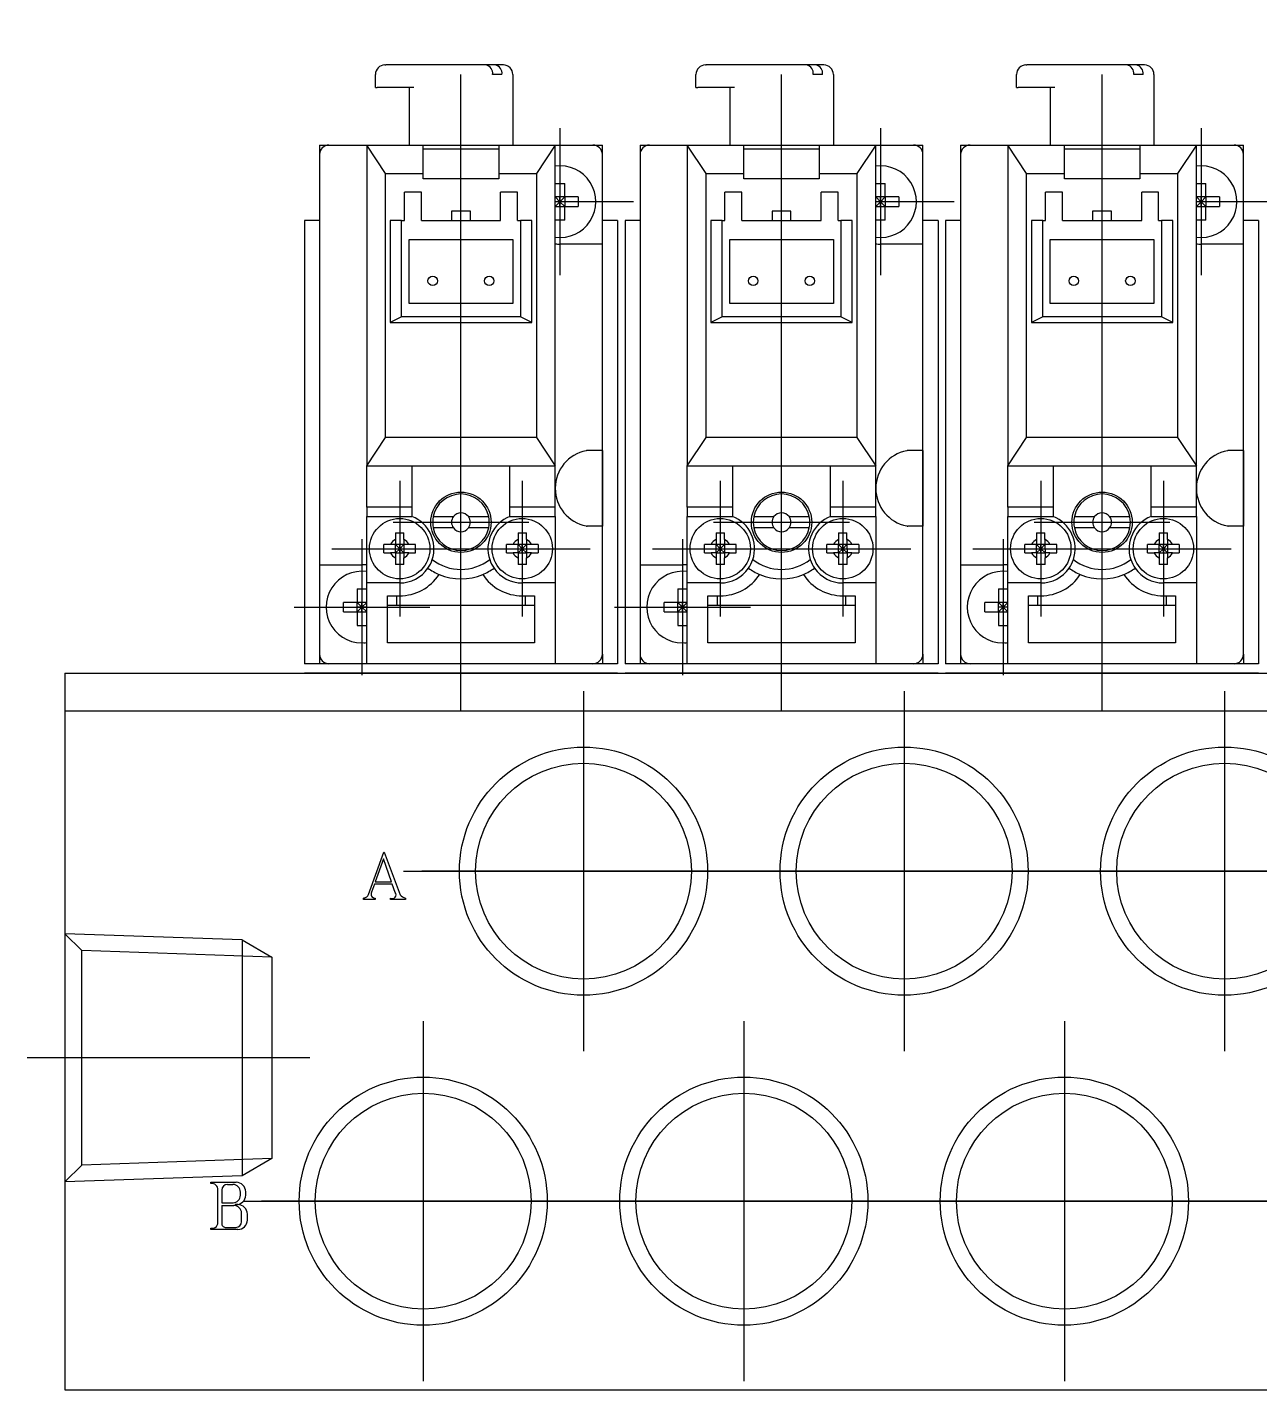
# Model space of a CAD drawing. Extents: x -256 to 112, y -314 to 36.
# Drawn here: x -2 to 63.4, y -264.9 to -192.6 of the extents above; entities that cross this region are included whole.
import ezdxf

# ---------------------------------------------------------------- set-up
doc = ezdxf.new("R2010")
doc.units = 0
doc.linetypes.add('CENTER', pattern=[50.8, 31.75, -6.35, 6.35, -6.35])
doc.linetypes.add('DASHED', pattern=[19.05, 12.7, -6.35])
doc.layers.get('0').update_dxf_attribs({"linetype": 'CONTINUOUS'})
doc.layers.add('CENTER', color=1, linetype='CENTER')

msp = doc.modelspace()

# ---------------------------------------------------------------- linework, layer by layer
at = {"color": 7, "linetype": 'CONTINUOUS'}
for p, q in [((16.964, -194.635), (17.01, -194.635)), ((23.25, -194.635), (17.01, -194.635)), ((33.964, -194.635), (34.01, -194.635)), ((40.25, -194.635), (34.01, -194.635)), ((50.964, -194.635), (51.01, -194.635)), ((57.25, -194.635), (51.01, -194.635)), ((16.464, -195.835), (16.464, -195.135)), ((23.176, -195.135), (22.681, -195.135)), ((23.75, -195.135), (23.75, -198.885)), ((33.464, -195.835), (33.464, -195.135)), ((40.176, -195.135), (39.681, -195.135)), ((40.75, -195.135), (40.75, -198.885)), ((50.464, -195.835), (50.464, -195.135)), ((57.176, -195.135), (56.681, -195.135)), ((57.75, -195.135), (57.75, -198.885)), ((16.464, -195.835), (16.555, -195.835)), ((18.498, -195.835), (16.555, -195.835)), ((18.25, -195.835), (18.25, -198.885)), ((33.464, -195.835), (33.555, -195.835)), ((35.498, -195.835), (33.555, -195.835)), ((35.25, -195.835), (35.25, -198.885)), ((50.464, -195.835), (50.555, -195.835)), ((52.498, -195.835), (50.555, -195.835)), ((52.25, -195.835), (52.25, -198.885)), ((13.5, -198.885), (13.5, -226.385)), ((13.5, -198.885), (28.5, -198.885)), ((17, -200.385), (16, -198.885)), ((16, -198.885), (16, -215.885)), ((19, -200.385), (19, -198.885)), ((19, -199.085), (23, -199.085)), ((23, -198.885), (23, -200.385)), ((26, -198.885), (25, -200.385)), ((26, -215.885), (26, -198.885)), ((28.5, -225.885), (28.5, -198.885)), ((30.5, -198.885), (30.5, -226.385)), ((30.5, -198.885), (45.5, -198.885)), ((34, -200.385), (33, -198.885)), ((33, -198.885), (33, -215.885)), ((36, -200.385), (36, -198.885)), ((36, -199.085), (40, -199.085)), ((40, -198.885), (40, -200.385)), ((43, -198.885), (42, -200.385)), ((43, -215.885), (43, -198.885)), ((45.5, -225.885), (45.5, -198.885)), ((47.5, -198.885), (47.5, -226.385)), ((47.5, -198.885), (62.5, -198.885)), ((51, -200.385), (50, -198.885)), ((50, -198.885), (50, -215.885)), ((53, -200.385), (53, -198.885)), ((53, -199.085), (57, -199.085)), ((57, -198.885), (57, -200.385)), ((60, -198.885), (59, -200.385)), ((60, -215.885), (60, -198.885)), ((62.5, -225.885), (62.5, -198.885)), ((17, -200.385), (19, -200.385)), ((17, -214.385), (17, -200.385)), ((19, -200.668), (19, -200.385)), ((23, -200.668), (19, -200.668)), ((23, -200.385), (23, -200.668)), ((23, -200.385), (25, -200.385)), ((25, -200.385), (25, -214.385)), ((34, -200.385), (36, -200.385)), ((34, -214.385), (34, -200.385)), ((36, -200.668), (36, -200.385)), ((40, -200.668), (36, -200.668)), ((40, -200.385), (40, -200.668)), ((40, -200.385), (42, -200.385)), ((42, -200.385), (42, -214.385)), ((51, -200.385), (53, -200.385)), ((51, -214.385), (51, -200.385)), ((53, -200.668), (53, -200.385)), ((57, -200.668), (53, -200.668)), ((57, -200.385), (57, -200.668)), ((57, -200.385), (59, -200.385)), ((59, -200.385), (59, -214.385)), ((18, -202.885), (18, -201.385)), ((18.9, -201.385), (18, -201.385)), ((18.9, -202.885), (18.9, -201.385)), ((23.1, -202.885), (23.1, -201.385)), ((24, -201.385), (23.1, -201.385)), ((24, -202.885), (24, -201.385)), ((26, -200.913), (26.503, -200.913)), ((26.503, -201.633), (26.503, -200.913)), ((35, -202.885), (35, -201.385)), ((35.9, -201.385), (35, -201.385)), ((35.9, -202.885), (35.9, -201.385)), ((40.1, -202.885), (40.1, -201.385)), ((41, -201.385), (40.1, -201.385)), ((41, -202.885), (41, -201.385)), ((43, -200.913), (43.503, -200.913)), ((43.503, -201.633), (43.503, -200.913)), ((52, -202.885), (52, -201.385)), ((52.9, -201.385), (52, -201.385)), ((52.9, -202.885), (52.9, -201.385)), ((57.1, -202.885), (57.1, -201.385)), ((58, -201.385), (57.1, -201.385)), ((58, -202.885), (58, -201.385)), ((60, -200.913), (60.503, -200.913)), ((60.503, -201.633), (60.503, -200.913)), ((26.503, -201.633), (26, -201.633)), ((26, -201.635), (26.25, -201.885)), ((26.25, -201.885), (26, -201.885)), ((26.25, -201.885), (26, -202.135)), ((26, -202.138), (26.503, -202.138)), ((26.503, -201.633), (26.25, -201.885)), ((26.25, -201.885), (26.25, -201.633)), ((26.503, -202.138), (26.25, -201.885)), ((26.25, -202.138), (26.25, -201.885)), ((27.222, -201.633), (26.503, -201.633)), ((26.503, -201.633), (26.503, -202.138)), ((26.503, -202.138), (27.222, -202.138)), ((26.503, -202.857), (26.503, -202.138)), ((27.222, -201.633), (27.222, -202.138)), ((43.503, -201.633), (43, -201.633)), ((43, -201.635), (43.25, -201.885)), ((43.25, -201.885), (43, -201.885)), ((43.25, -201.885), (43, -202.135)), ((43, -202.138), (43.503, -202.138)), ((43.503, -201.633), (43.25, -201.885)), ((43.25, -201.885), (43.25, -201.633)), ((43.503, -202.138), (43.25, -201.885)), ((43.25, -202.138), (43.25, -201.885)), ((44.222, -201.633), (43.503, -201.633)), ((43.503, -201.633), (43.503, -202.138)), ((43.503, -202.138), (44.222, -202.138)), ((43.503, -202.857), (43.503, -202.138)), ((44.222, -201.633), (44.222, -202.138)), ((60.503, -201.633), (60, -201.633)), ((60, -201.635), (60.25, -201.885)), ((60.25, -201.885), (60, -201.885)), ((60.25, -201.885), (60, -202.135)), ((60, -202.138), (60.503, -202.138)), ((60.503, -201.633), (60.25, -201.885)), ((60.25, -201.885), (60.25, -201.633)), ((60.503, -202.138), (60.25, -201.885)), ((60.25, -202.138), (60.25, -201.885)), ((61.222, -201.633), (60.503, -201.633)), ((60.503, -201.633), (60.503, -202.138)), ((60.503, -202.138), (61.222, -202.138)), ((60.503, -202.857), (60.503, -202.138)), ((61.222, -201.633), (61.222, -202.138)), ((13.5, -202.885), (12.7, -202.885)), ((12.7, -202.885), (12.7, -226.385)), ((17.85, -202.885), (17.25, -202.885)), ((17.25, -202.885), (17.25, -208.285)), ((17.85, -202.885), (18, -202.885)), ((17.85, -207.985), (17.85, -202.885)), ((18.9, -202.885), (23.1, -202.885)), ((21.5, -202.385), (20.5, -202.385)), ((20.5, -202.385), (20.5, -202.885)), ((21.5, -202.885), (21.5, -202.385)), ((24, -202.885), (24.15, -202.885)), ((24.75, -202.885), (24.15, -202.885)), ((24.15, -202.885), (24.15, -207.985)), ((24.75, -208.285), (24.75, -202.885)), ((26.503, -202.857), (26, -202.857)), ((29.3, -202.885), (28.5, -202.885)), ((29.3, -202.885), (29.3, -226.385)), ((30.5, -202.885), (29.7, -202.885)), ((29.7, -202.885), (29.7, -226.385)), ((34.85, -202.885), (34.25, -202.885)), ((34.25, -202.885), (34.25, -208.285)), ((34.85, -202.885), (35, -202.885)), ((34.85, -207.985), (34.85, -202.885)), ((35.9, -202.885), (40.1, -202.885)), ((38.5, -202.385), (37.5, -202.385)), ((37.5, -202.385), (37.5, -202.885)), ((38.5, -202.885), (38.5, -202.385)), ((41, -202.885), (41.15, -202.885)), ((41.75, -202.885), (41.15, -202.885)), ((41.15, -202.885), (41.15, -207.985)), ((41.75, -208.285), (41.75, -202.885)), ((43.503, -202.857), (43, -202.857)), ((46.3, -202.885), (45.5, -202.885)), ((46.3, -202.885), (46.3, -226.385)), ((47.5, -202.885), (46.7, -202.885)), ((46.7, -202.885), (46.7, -226.385)), ((51.85, -202.885), (51.25, -202.885)), ((51.25, -202.885), (51.25, -208.285)), ((51.85, -202.885), (52, -202.885)), ((51.85, -207.985), (51.85, -202.885)), ((52.9, -202.885), (57.1, -202.885)), ((55.5, -202.385), (54.5, -202.385)), ((54.5, -202.385), (54.5, -202.885)), ((55.5, -202.885), (55.5, -202.385)), ((58, -202.885), (58.15, -202.885)), ((58.75, -202.885), (58.15, -202.885)), ((58.15, -202.885), (58.15, -207.985)), ((58.75, -208.285), (58.75, -202.885)), ((60.503, -202.857), (60, -202.857)), ((63.3, -202.885), (62.5, -202.885)), ((63.3, -202.885), (63.3, -226.385)), ((18.25, -207.285), (18.25, -203.885)), ((18.25, -203.885), (23.75, -203.885)), ((23.75, -203.885), (23.75, -207.285)), ((28.5, -204.135), (26.25, -204.135)), ((35.25, -207.285), (35.25, -203.885)), ((35.25, -203.885), (40.75, -203.885)), ((40.75, -203.885), (40.75, -207.285)), ((45.5, -204.135), (43.25, -204.135)), ((52.25, -207.285), (52.25, -203.885)), ((52.25, -203.885), (57.75, -203.885)), ((57.75, -203.885), (57.75, -207.285)), ((62.5, -204.135), (60.25, -204.135)), ((23.75, -207.285), (18.25, -207.285)), ((40.75, -207.285), (35.25, -207.285)), ((57.75, -207.285), (52.25, -207.285)), ((17.85, -207.985), (17.25, -208.285)), ((24.15, -207.985), (17.85, -207.985)), ((24.75, -208.285), (24.15, -207.985)), ((34.85, -207.985), (34.25, -208.285)), ((41.15, -207.985), (34.85, -207.985)), ((41.75, -208.285), (41.15, -207.985)), ((51.85, -207.985), (51.25, -208.285)), ((58.15, -207.985), (51.85, -207.985)), ((58.75, -208.285), (58.15, -207.985)), ((17.25, -208.285), (24.75, -208.285)), ((34.25, -208.285), (41.75, -208.285)), ((51.25, -208.285), (58.75, -208.285)), ((16, -215.885), (17, -214.385)), ((25, -214.385), (17, -214.385)), ((25, -214.385), (26, -215.885)), ((33, -215.885), (34, -214.385)), ((42, -214.385), (34, -214.385)), ((42, -214.385), (43, -215.885)), ((50, -215.885), (51, -214.385)), ((59, -214.385), (51, -214.385)), ((59, -214.385), (60, -215.885)), ((28.5, -215.085), (27.69, -215.085)), ((28.5, -215.085), (28.5, -219.085)), ((45.5, -215.085), (44.69, -215.085)), ((45.5, -215.085), (45.5, -219.085)), ((62.5, -215.085), (61.69, -215.085)), ((62.5, -215.085), (62.5, -219.085)), ((16, -218.085), (16, -215.885)), ((16, -215.885), (26, -215.885)), ((18.4, -215.885), (18.4, -218.585)), ((23.6, -218.585), (23.6, -215.885)), ((26, -218.085), (26, -215.885)), ((33, -218.085), (33, -215.885)), ((33, -215.885), (43, -215.885)), ((35.4, -215.885), (35.4, -218.585)), ((40.6, -218.585), (40.6, -215.885)), ((43, -218.085), (43, -215.885)), ((50, -218.085), (50, -215.885)), ((50, -215.885), (60, -215.885)), ((52.4, -215.885), (52.4, -218.585)), ((57.6, -218.585), (57.6, -215.885)), ((60, -218.085), (60, -215.885)), ((16, -218.085), (16, -218.585)), ((18.4, -218.085), (16, -218.085)), ((26, -218.085), (23.6, -218.085)), ((26, -218.585), (26, -218.085)), ((33, -218.085), (33, -218.585)), ((35.4, -218.085), (33, -218.085)), ((43, -218.085), (40.6, -218.085)), ((43, -218.585), (43, -218.085)), ((50, -218.085), (50, -218.585)), ((52.4, -218.085), (50, -218.085)), ((60, -218.085), (57.6, -218.085)), ((60, -218.585), (60, -218.085)), ((16, -222.105), (16, -218.585)), ((16, -218.585), (18.4, -218.585)), ((19.53, -218.585), (20.6, -218.585)), ((21.4, -218.585), (22.47, -218.585)), ((23.6, -218.585), (26, -218.585)), ((26, -218.585), (26, -222.105)), ((33, -222.105), (33, -218.585)), ((33, -218.585), (35.4, -218.585)), ((36.53, -218.585), (37.6, -218.585)), ((38.4, -218.585), (39.47, -218.585)), ((40.6, -218.585), (43, -218.585)), ((43, -218.585), (43, -222.105)), ((50, -222.105), (50, -218.585)), ((50, -218.585), (52.4, -218.585)), ((53.53, -218.585), (54.6, -218.585)), ((55.4, -218.585), (56.47, -218.585)), ((57.6, -218.585), (60, -218.585)), ((60, -218.585), (60, -222.105)), ((17.527, -219.442), (17.527, -219.8)), ((17.527, -219.442), (17.972, -219.442)), ((17.972, -219.8), (17.972, -219.442)), ((20.6, -219.185), (19.53, -219.185)), ((22.47, -219.185), (21.4, -219.185)), ((24.027, -219.442), (24.027, -219.8)), ((24.027, -219.442), (24.472, -219.442)), ((24.472, -219.8), (24.472, -219.442)), ((28.5, -219.085), (27.69, -219.085)), ((34.527, -219.442), (34.527, -219.8)), ((34.527, -219.442), (34.972, -219.442)), ((34.972, -219.8), (34.972, -219.442)), ((37.6, -219.185), (36.53, -219.185)), ((39.47, -219.185), (38.4, -219.185)), ((41.027, -219.442), (41.027, -219.8)), ((41.027, -219.442), (41.472, -219.442)), ((41.472, -219.8), (41.472, -219.442)), ((45.5, -219.085), (44.69, -219.085)), ((51.527, -219.442), (51.527, -219.8)), ((51.527, -219.442), (51.972, -219.442)), ((51.972, -219.8), (51.972, -219.442)), ((54.6, -219.185), (53.53, -219.185)), ((56.47, -219.185), (55.4, -219.185)), ((58.027, -219.442), (58.027, -219.8)), ((58.027, -219.442), (58.472, -219.442)), ((58.472, -219.8), (58.472, -219.442)), ((62.5, -219.085), (61.69, -219.085)), ((17.264, -220.063), (16.907, -220.063)), ((16.907, -220.508), (16.907, -220.063)), ((17.527, -220.063), (17.264, -220.063)), ((17.527, -219.8), (17.527, -220.063)), ((17.528, -220.508), (17.527, -220.063)), ((17.972, -220.063), (17.527, -220.063)), ((17.527, -220.063), (17.75, -220.285)), ((17.528, -220.285), (17.75, -220.285)), ((17.75, -220.285), (17.528, -220.508)), ((17.75, -220.285), (17.972, -220.063)), ((17.75, -220.285), (17.75, -220.063)), ((17.75, -220.285), (17.972, -220.285)), ((17.973, -220.508), (17.75, -220.285)), ((17.75, -220.508), (17.75, -220.285)), ((17.972, -219.8), (17.972, -220.063)), ((18.235, -220.063), (17.972, -220.063)), ((17.972, -220.063), (17.973, -220.508)), ((18.593, -220.062), (18.235, -220.063)), ((18.593, -220.507), (18.593, -220.062)), ((23.764, -220.063), (23.407, -220.063)), ((23.407, -220.508), (23.407, -220.063)), ((24.027, -220.063), (23.764, -220.063)), ((24.027, -219.8), (24.027, -220.063)), ((24.028, -220.508), (24.027, -220.063)), ((24.472, -220.063), (24.027, -220.063)), ((24.027, -220.063), (24.25, -220.285)), ((24.028, -220.285), (24.25, -220.285)), ((24.25, -220.285), (24.028, -220.508)), ((24.25, -220.285), (24.472, -220.063)), ((24.25, -220.285), (24.25, -220.063)), ((24.25, -220.285), (24.472, -220.285)), ((24.473, -220.508), (24.25, -220.285)), ((24.25, -220.508), (24.25, -220.285)), ((24.472, -219.8), (24.472, -220.063)), ((24.735, -220.063), (24.472, -220.063)), ((24.472, -220.063), (24.473, -220.508)), ((25.093, -220.062), (24.735, -220.063)), ((25.093, -220.062), (25.093, -220.507)), ((34.264, -220.063), (33.907, -220.063)), ((33.907, -220.508), (33.907, -220.063)), ((34.527, -220.063), (34.264, -220.063)), ((34.527, -219.8), (34.527, -220.063)), ((34.528, -220.508), (34.527, -220.063)), ((34.972, -220.063), (34.527, -220.063)), ((34.527, -220.063), (34.75, -220.285)), ((34.528, -220.285), (34.75, -220.285)), ((34.75, -220.285), (34.528, -220.508)), ((34.75, -220.285), (34.972, -220.063)), ((34.75, -220.285), (34.75, -220.063)), ((34.75, -220.285), (34.972, -220.285)), ((34.973, -220.508), (34.75, -220.285)), ((34.75, -220.508), (34.75, -220.285)), ((34.972, -219.8), (34.972, -220.063)), ((35.235, -220.063), (34.972, -220.063)), ((34.972, -220.063), (34.973, -220.508)), ((35.593, -220.062), (35.235, -220.063)), ((35.593, -220.507), (35.593, -220.062)), ((40.764, -220.063), (40.407, -220.063)), ((40.407, -220.508), (40.407, -220.063)), ((41.027, -220.063), (40.764, -220.063)), ((41.027, -219.8), (41.027, -220.063)), ((41.028, -220.508), (41.027, -220.063)), ((41.472, -220.063), (41.027, -220.063)), ((41.027, -220.063), (41.25, -220.285)), ((41.028, -220.285), (41.25, -220.285)), ((41.25, -220.285), (41.028, -220.508)), ((41.25, -220.285), (41.472, -220.063)), ((41.25, -220.285), (41.25, -220.063)), ((41.25, -220.285), (41.472, -220.285)), ((41.473, -220.508), (41.25, -220.285)), ((41.25, -220.508), (41.25, -220.285)), ((41.472, -219.8), (41.472, -220.063)), ((41.735, -220.063), (41.472, -220.063)), ((41.472, -220.063), (41.473, -220.508)), ((42.093, -220.062), (41.735, -220.063)), ((42.093, -220.062), (42.093, -220.507)), ((51.264, -220.063), (50.907, -220.063)), ((50.907, -220.508), (50.907, -220.063)), ((51.527, -220.063), (51.264, -220.063)), ((51.527, -219.8), (51.527, -220.063)), ((51.528, -220.508), (51.527, -220.063)), ((51.972, -220.063), (51.527, -220.063)), ((51.527, -220.063), (51.75, -220.285)), ((51.528, -220.285), (51.75, -220.285)), ((51.75, -220.285), (51.528, -220.508)), ((51.75, -220.285), (51.972, -220.063)), ((51.75, -220.285), (51.75, -220.063)), ((51.75, -220.285), (51.972, -220.285)), ((51.973, -220.508), (51.75, -220.285)), ((51.75, -220.508), (51.75, -220.285)), ((51.972, -219.8), (51.972, -220.063)), ((52.235, -220.063), (51.972, -220.063)), ((51.972, -220.063), (51.973, -220.508)), ((52.593, -220.062), (52.235, -220.063)), ((52.593, -220.507), (52.593, -220.062)), ((57.764, -220.063), (57.407, -220.063)), ((57.407, -220.508), (57.407, -220.063)), ((58.027, -220.063), (57.764, -220.063)), ((58.027, -219.8), (58.027, -220.063)), ((58.028, -220.508), (58.027, -220.063)), ((58.472, -220.063), (58.027, -220.063)), ((58.027, -220.063), (58.25, -220.285)), ((58.028, -220.285), (58.25, -220.285)), ((58.25, -220.285), (58.028, -220.508)), ((58.25, -220.285), (58.472, -220.063)), ((58.25, -220.285), (58.25, -220.063)), ((58.25, -220.285), (58.472, -220.285)), ((58.473, -220.508), (58.25, -220.285)), ((58.25, -220.508), (58.25, -220.285)), ((58.472, -219.8), (58.472, -220.063)), ((58.735, -220.063), (58.472, -220.063)), ((58.472, -220.063), (58.473, -220.508)), ((59.093, -220.062), (58.735, -220.063)), ((59.093, -220.062), (59.093, -220.507)), ((16.907, -220.508), (17.265, -220.508)), ((17.528, -220.508), (17.265, -220.508)), ((17.528, -220.508), (17.528, -220.771)), ((17.528, -220.508), (17.973, -220.508)), ((17.528, -220.771), (17.528, -221.129)), ((17.973, -220.508), (17.973, -220.771)), ((18.236, -220.508), (17.973, -220.508)), ((17.973, -221.128), (17.973, -220.771)), ((18.236, -220.508), (18.593, -220.507)), ((23.407, -220.508), (23.765, -220.508)), ((24.028, -220.508), (23.765, -220.508)), ((24.028, -220.508), (24.028, -220.771)), ((24.028, -220.508), (24.473, -220.508)), ((24.028, -220.771), (24.028, -221.129)), ((24.473, -220.508), (24.473, -220.771)), ((24.736, -220.508), (24.473, -220.508)), ((24.473, -221.128), (24.473, -220.771)), ((24.736, -220.508), (25.093, -220.507)), ((33.907, -220.508), (34.265, -220.508)), ((34.528, -220.508), (34.265, -220.508)), ((34.528, -220.508), (34.528, -220.771)), ((34.528, -220.508), (34.973, -220.508)), ((34.528, -220.771), (34.528, -221.129)), ((34.973, -220.508), (34.973, -220.771)), ((35.236, -220.508), (34.973, -220.508)), ((34.973, -221.128), (34.973, -220.771)), ((35.236, -220.508), (35.593, -220.507)), ((40.407, -220.508), (40.765, -220.508)), ((41.028, -220.508), (40.765, -220.508)), ((41.028, -220.508), (41.028, -220.771)), ((41.028, -220.508), (41.473, -220.508)), ((41.028, -220.771), (41.028, -221.129)), ((41.473, -220.508), (41.473, -220.771)), ((41.736, -220.508), (41.473, -220.508)), ((41.473, -221.128), (41.473, -220.771)), ((41.736, -220.508), (42.093, -220.507)), ((50.907, -220.508), (51.265, -220.508)), ((51.528, -220.508), (51.265, -220.508)), ((51.528, -220.508), (51.528, -220.771)), ((51.528, -220.508), (51.973, -220.508)), ((51.528, -220.771), (51.528, -221.129)), ((51.973, -220.508), (51.973, -220.771)), ((52.236, -220.508), (51.973, -220.508)), ((51.973, -221.128), (51.973, -220.771)), ((52.236, -220.508), (52.593, -220.507)), ((57.407, -220.508), (57.765, -220.508)), ((58.028, -220.508), (57.765, -220.508)), ((58.028, -220.508), (58.028, -220.771)), ((58.028, -220.508), (58.473, -220.508)), ((58.028, -220.771), (58.028, -221.129)), ((58.473, -220.508), (58.473, -220.771)), ((58.736, -220.508), (58.473, -220.508)), ((58.473, -221.128), (58.473, -220.771)), ((58.736, -220.508), (59.093, -220.507)), ((13.5, -221.135), (15.75, -221.135)), ((17.973, -221.128), (17.528, -221.129)), ((24.473, -221.128), (24.028, -221.129)), ((30.5, -221.135), (32.75, -221.135)), ((34.973, -221.128), (34.528, -221.129)), ((41.473, -221.128), (41.028, -221.129)), ((47.5, -221.135), (49.75, -221.135)), ((51.973, -221.128), (51.528, -221.129)), ((58.473, -221.128), (58.028, -221.129)), ((15.497, -222.413), (15.497, -223.133)), ((15.497, -222.413), (16, -222.413)), ((17.75, -222.105), (16, -222.105)), ((16, -226.385), (16, -222.105)), ((26, -222.105), (24.25, -222.105)), ((26, -222.105), (26, -226.385)), ((32.498, -222.413), (32.498, -223.133)), ((32.498, -222.413), (33, -222.413)), ((34.75, -222.105), (33, -222.105)), ((33, -226.385), (33, -222.105)), ((43, -222.105), (41.25, -222.105)), ((43, -222.105), (43, -226.385)), ((49.498, -222.413), (49.498, -223.133)), ((49.498, -222.413), (50, -222.413)), ((51.75, -222.105), (50, -222.105)), ((50, -226.385), (50, -222.105)), ((60, -222.105), (58.25, -222.105)), ((60, -222.105), (60, -226.385)), ((15.497, -223.133), (14.778, -223.133)), ((14.778, -223.638), (14.778, -223.133)), ((16, -223.133), (15.497, -223.133)), ((15.497, -223.638), (15.497, -223.133)), ((15.497, -223.133), (15.75, -223.385)), ((15.75, -223.385), (15.75, -223.133)), ((16, -223.135), (15.75, -223.385)), ((17.1, -225.285), (17.1, -222.785)), ((17.1, -222.785), (17.75, -222.785)), ((17.6, -223.285), (17.6, -222.785)), ((24.25, -222.785), (24.9, -222.785)), ((24.4, -222.785), (24.4, -223.285)), ((24.9, -222.785), (24.9, -225.285)), ((32.498, -223.133), (31.778, -223.133)), ((31.778, -223.638), (31.778, -223.133)), ((32.498, -223.133), (32.75, -223.385)), ((33, -223.133), (32.498, -223.133)), ((32.498, -223.638), (32.498, -223.133)), ((32.75, -223.385), (32.75, -223.133)), ((33, -223.135), (32.75, -223.385)), ((34.1, -225.285), (34.1, -222.785)), ((34.1, -222.785), (34.75, -222.785)), ((34.6, -223.285), (34.6, -222.785)), ((41.25, -222.785), (41.9, -222.785)), ((41.4, -222.785), (41.4, -223.285)), ((41.9, -222.785), (41.9, -225.285)), ((49.498, -223.133), (48.778, -223.133)), ((48.778, -223.638), (48.778, -223.133)), ((49.498, -223.133), (49.75, -223.385)), ((50, -223.133), (49.498, -223.133)), ((49.498, -223.638), (49.498, -223.133)), ((49.75, -223.385), (49.75, -223.133)), ((50, -223.135), (49.75, -223.385)), ((51.1, -225.285), (51.1, -222.785)), ((51.1, -222.785), (51.75, -222.785)), ((51.6, -223.285), (51.6, -222.785)), ((58.25, -222.785), (58.9, -222.785)), ((58.4, -222.785), (58.4, -223.285)), ((58.9, -222.785), (58.9, -225.285)), ((14.778, -223.638), (15.497, -223.638)), ((15.75, -223.385), (15.497, -223.385)), ((15.75, -223.385), (15.497, -223.638)), ((15.497, -223.638), (15.497, -224.357)), ((15.497, -223.638), (16, -223.638)), ((16, -223.385), (15.75, -223.385)), ((16, -223.635), (15.75, -223.385)), ((15.75, -223.638), (15.75, -223.385)), ((17.1, -223.285), (24.9, -223.285)), ((31.778, -223.638), (32.498, -223.638)), ((32.75, -223.385), (32.498, -223.385)), ((32.75, -223.385), (32.498, -223.638)), ((32.498, -223.638), (32.498, -224.357)), ((32.498, -223.638), (33, -223.638)), ((33, -223.385), (32.75, -223.385)), ((33, -223.635), (32.75, -223.385)), ((32.75, -223.638), (32.75, -223.385)), ((34.1, -223.285), (41.9, -223.285)), ((48.778, -223.638), (49.498, -223.638)), ((49.75, -223.385), (49.498, -223.385)), ((49.75, -223.385), (49.498, -223.638)), ((49.498, -223.638), (49.498, -224.357)), ((49.498, -223.638), (50, -223.638)), ((50, -223.385), (49.75, -223.385)), ((50, -223.635), (49.75, -223.385)), ((49.75, -223.638), (49.75, -223.385)), ((51.1, -223.285), (58.9, -223.285)), ((15.497, -224.357), (16, -224.357)), ((32.498, -224.357), (33, -224.357)), ((49.498, -224.357), (50, -224.357)), ((24.9, -225.285), (17.1, -225.285)), ((41.9, -225.285), (34.1, -225.285)), ((58.9, -225.285), (51.1, -225.285)), ((28.5, -225.885), (28.5, -226.385)), ((45.5, -225.885), (45.5, -226.385)), ((62.5, -225.885), (62.5, -226.385)), ((29.3, -226.385), (12.7, -226.385)), ((46.3, -226.385), (29.7, -226.385)), ((63.3, -226.385), (46.7, -226.385)), ((0, -226.885), (109.806, -226.885)), ((0, -226.885), (0, -264.885)), ((12.7, -226.885), (29.3, -226.885)), ((29.3, -226.885), (12.7, -226.885)), ((29.7, -226.885), (46.3, -226.885)), ((46.3, -226.885), (29.7, -226.885)), ((46.7, -226.885), (63.3, -226.885)), ((63.3, -226.885), (46.7, -226.885)), ((0, -228.885), (109.806, -228.885)), ((16.095, -238.622), (16.918, -236.385)), ((16.891, -236.732), (16.451, -237.957)), ((17.312, -237.957), (16.891, -236.732)), ((16.918, -236.385), (16.931, -236.385)), ((16.931, -236.385), (17.778, -238.639)), ((16.421, -238.081), (16.254, -238.505)), ((17.355, -238.081), (16.421, -238.081)), ((16.451, -237.957), (17.312, -237.957)), ((17.512, -238.512), (17.355, -238.081)), ((15.87, -238.813), (15.836, -238.819)), ((15.836, -238.885), (15.836, -238.819)), ((16.447, -238.885), (15.836, -238.885)), ((16.447, -238.818), (16.447, -238.885)), ((17.265, -238.885), (17.265, -238.818)), ((18.056, -238.885), (17.265, -238.885)), ((18.056, -238.818), (18.056, -238.885)), ((7.742, -253.885), (9.084, -253.885)), ((7.742, -253.953), (7.742, -253.885)), ((8.105, -255.937), (8.105, -254.279)), ((8.316, -254.301), (8.316, -254.976)), ((8.616, -254.001), (8.908, -254.001)), ((8.316, -254.976), (8.912, -254.97)), ((9.308, -254.57), (9.308, -254.401)), ((9.584, -254.567), (9.584, -254.385)), ((8.316, -255.115), (8.316, -256.093)), ((8.316, -255.115), (8.962, -255.115)), ((9.172, -255.067), (9.022, -255.067)), ((9.362, -255.973), (9.362, -255.515)), ((9.672, -255.885), (9.672, -255.567)), ((7.742, -256.385), (7.742, -256.317)), ((9.172, -256.385), (7.742, -256.385)), ((8.53, -256.273), (9.062, -256.273)), ((0, -264.885), (109.806, -264.885))]:
    msp.add_line(p, q, dxfattribs=at)
at = {"color": 3, "linetype": 'DASHED'}
for p, q in [((9.4, -241.035), (0, -240.707)), ((0.887, -241.594), (0, -240.707)), ((9.4, -241.035), (10.978, -241.946)), ((9.4, -241.035), (9.4, -253.535)), ((10.978, -241.946), (0.887, -241.594)), ((0.887, -252.977), (0.887, -241.594)), ((10.978, -241.946), (10.978, -252.624)), ((10.978, -252.624), (0.887, -252.977)), ((10.978, -252.624), (9.4, -253.535)), ((0.887, -252.977), (0, -253.864)), ((9.4, -253.535), (0, -253.864))]:
    msp.add_line(p, q, dxfattribs=at)
at = {"color": 7, "linetype": 'CONTINUOUS'}
for centre, radius in [((19.5, -206.085), 0.25), ((22.5, -206.085), 0.25), ((36.5, -206.085), 0.25), ((39.5, -206.085), 0.25), ((53.5, -206.085), 0.25), ((56.5, -206.085), 0.25), ((21, -218.885), 1.6), ((38, -218.885), 1.6), ((55, -218.885), 1.6), ((17.75, -220.285), 1.6), ((24.25, -220.285), 1.6), ((34.75, -220.285), 1.6), ((41.25, -220.285), 1.6), ((51.75, -220.285), 1.6), ((58.25, -220.285), 1.6), ((27.5, -237.385), 5.723), ((44.5, -237.385), 5.723), ((61.5, -237.385), 5.723), ((19, -254.885), 5.723), ((36, -254.885), 5.723), ((53, -254.885), 5.723)]:
    msp.add_circle(centre, radius, dxfattribs=at)
at = {"color": 3, "linetype": 'CONTINUOUS'}
for centre in [(27.5, -237.385), (44.5, -237.385), (61.5, -237.385), (19, -254.885), (36, -254.885), (53, -254.885)]:
    msp.add_circle(centre, 6.579, dxfattribs=at)
at = {"color": 7, "linetype": 'CONTINUOUS'}
for centre, radius, start, end in [((16.964, -195.135), 0.5, 90, 180), ((22.23, -195.079), 0.454, 352.92746, 77.8444), ((22.726, -195.079), 0.453, 352.86729, 78.20259), ((23.25, -195.135), 0.5, 0, 90), ((33.964, -195.135), 0.5, 90, 180), ((39.23, -195.079), 0.454, 352.92746, 77.8444), ((39.726, -195.079), 0.453, 352.86729, 78.20259), ((40.25, -195.135), 0.5, 0, 90), ((50.964, -195.135), 0.5, 90, 180), ((56.23, -195.079), 0.454, 352.92746, 77.8444), ((56.726, -195.079), 0.453, 352.86729, 78.20259), ((57.25, -195.135), 0.5, 0, 90), ((14, -199.385), 0.5, 90, 180), ((28, -199.385), 0.5, 0, 90), ((31, -199.385), 0.5, 90, 180), ((45, -199.385), 0.5, 0, 90), ((48, -199.385), 0.5, 90, 180), ((62, -199.385), 0.5, 0, 90), ((26.25, -201.885), 1.9, 262.43916, 97.56084), ((43.25, -201.885), 1.9, 262.43916, 97.56084), ((60.25, -201.885), 1.9, 262.43916, 97.56084), ((26.25, -201.885), 2.25, 263.62063, 270), ((43.25, -201.885), 2.25, 263.62063, 270), ((60.25, -201.885), 2.25, 263.62063, 270), ((28.033, -217.085), 2.033, 101.09087, 258.90913), ((27.69, -215.335), 0.25, 90, 101.00666), ((45.033, -217.085), 2.033, 101.09087, 258.90913), ((44.69, -215.335), 0.25, 90, 101.00666), ((62.033, -217.085), 2.033, 101.09087, 258.90913), ((61.69, -215.335), 0.25, 90, 101.00666), ((21, -218.885), 1.5, 11.53696, 168.46304), ((38, -218.885), 1.5, 11.53696, 168.46304), ((55, -218.885), 1.5, 11.53696, 168.46304), ((17.75, -220.285), 1.82, 341.38812, 69.07517), ((21, -218.885), 1.5, 168.46304, 191.53696), ((21, -218.885), 0.5, 143.1301, 216.8699), ((21, -218.885), 0.5, 36.8699, 143.1301), ((21, -218.885), 0.5, 323.1301, 36.8699), ((24.25, -220.285), 1.82, 110.92483, 198.61188), ((21, -218.885), 1.5, 348.46304, 11.53696), ((34.75, -220.285), 1.82, 341.38812, 69.07517), ((38, -218.885), 1.5, 168.46304, 191.53696), ((38, -218.885), 0.5, 143.1301, 216.8699), ((38, -218.885), 0.5, 36.8699, 143.1301), ((38, -218.885), 0.5, 323.1301, 36.8699), ((41.25, -220.285), 1.82, 110.92483, 198.61188), ((38, -218.885), 1.5, 348.46304, 11.53696), ((51.75, -220.285), 1.82, 341.38812, 69.07517), ((55, -218.885), 1.5, 168.46304, 191.53696), ((55, -218.885), 0.5, 143.1301, 216.8699), ((55, -218.885), 0.5, 36.8699, 143.1301), ((55, -218.885), 0.5, 323.1301, 36.8699), ((58.25, -220.285), 1.82, 110.92483, 198.61188), ((55, -218.885), 1.5, 348.46304, 11.53696), ((21, -218.885), 1.5, 191.53696, 348.46304), ((21, -218.885), 0.5, 216.8699, 323.1301), ((27.69, -218.835), 0.25, 258.99334, 270), ((38, -218.885), 1.5, 191.53696, 348.46304), ((38, -218.885), 0.5, 216.8699, 323.1301), ((44.69, -218.835), 0.25, 258.99334, 270), ((55, -218.885), 1.5, 191.53696, 348.46304), ((55, -218.885), 0.5, 216.8699, 323.1301), ((61.69, -218.835), 0.25, 258.99334, 270), ((17.75, -220.285), 0.534, 114.64411, 155.39548), ((17.75, -220.285), 0.534, 24.64411, 65.39548), ((24.25, -220.285), 0.534, 114.64411, 155.39548), ((24.25, -220.285), 0.534, 24.64411, 65.39548), ((34.75, -220.285), 0.534, 114.64411, 155.39548), ((34.75, -220.285), 0.534, 24.64411, 65.39548), ((41.25, -220.285), 0.534, 114.64411, 155.39548), ((41.25, -220.285), 0.534, 24.64411, 65.39548), ((51.75, -220.285), 0.534, 114.64411, 155.39548), ((51.75, -220.285), 0.534, 24.64411, 65.39548), ((58.25, -220.285), 0.534, 114.64411, 155.39548), ((58.25, -220.285), 0.534, 24.64411, 65.39548), ((17.75, -220.285), 0.534, 204.64411, 245.39548), ((17.75, -220.285), 0.534, 294.64411, 335.39548), ((17.745, -220.283), 1.826, 325.37687, 341.36363), ((21, -218.885), 2.5, 232.40524, 307.59476), ((24.255, -220.283), 1.826, 198.63637, 214.62313), ((24.25, -220.285), 0.534, 204.64411, 245.39548), ((24.25, -220.285), 0.534, 294.64411, 335.39548), ((34.75, -220.285), 0.534, 204.64411, 245.39548), ((34.75, -220.285), 0.534, 294.64411, 335.39548), ((34.745, -220.283), 1.826, 325.37687, 341.36363), ((38, -218.885), 2.5, 232.40524, 307.59476), ((41.255, -220.283), 1.826, 198.63637, 214.62313), ((41.25, -220.285), 0.534, 204.64411, 245.39548), ((41.25, -220.285), 0.534, 294.64411, 335.39548), ((51.75, -220.285), 0.534, 204.64411, 245.39548), ((51.75, -220.285), 0.534, 294.64411, 335.39548), ((51.745, -220.283), 1.826, 325.37687, 341.36363), ((55, -218.885), 2.5, 232.40524, 307.59476), ((58.255, -220.283), 1.826, 198.63637, 214.62313), ((58.25, -220.285), 0.534, 204.64411, 245.39548), ((58.25, -220.285), 0.534, 294.64411, 335.39548), ((15.75, -223.385), 1.9, 82.43916, 277.56084), ((15.75, -223.385), 2.25, 83.62063, 90), ((17.75, -220.285), 1.82, 270, 325.35238), ((17.75, -220.285), 2.5, 270, 326.83116), ((21, -218.885), 3, 234.24995, 247.30772), ((21, -218.885), 3, 247.30772, 292.69228), ((21, -218.885), 3, 292.69228, 305.75005), ((24.25, -220.285), 2.5, 213.16884, 270), ((24.25, -220.285), 1.82, 214.64762, 270), ((32.75, -223.385), 1.9, 82.43916, 277.56084), ((32.75, -223.385), 2.25, 83.62063, 90), ((34.75, -220.285), 1.82, 270, 325.35238), ((34.75, -220.285), 2.5, 270, 326.83116), ((38, -218.885), 3, 234.24995, 247.30772), ((38, -218.885), 3, 247.30772, 292.69228), ((38, -218.885), 3, 292.69228, 305.75005), ((41.25, -220.285), 2.5, 213.16884, 270), ((41.25, -220.285), 1.82, 214.64762, 270), ((49.75, -223.385), 1.9, 82.43916, 277.56084), ((49.75, -223.385), 2.25, 83.62063, 90), ((51.75, -220.285), 1.82, 270, 325.35238), ((51.75, -220.285), 2.5, 270, 326.83116), ((55, -218.885), 3, 234.24995, 247.30772), ((55, -218.885), 3, 247.30772, 292.69228), ((55, -218.885), 3, 292.69228, 305.75005), ((58.25, -220.285), 2.5, 213.16884, 270), ((58.25, -220.285), 1.82, 214.64762, 270), ((15.75, -223.385), 1.9, 273.01696, 277.56084), ((32.75, -223.385), 1.9, 273.01696, 277.56084), ((49.75, -223.385), 1.9, 273.01696, 277.56084), ((14, -225.885), 0.5, 180, 270), ((28, -225.885), 0.5, 270, 0), ((31, -225.885), 0.5, 180, 270), ((45, -225.885), 0.5, 270, 0), ((48, -225.885), 0.5, 180, 270), ((62, -225.885), 0.5, 270, 0), ((15.814, -238.518), 0.3, 280.89159, 339.79933), ((16.449, -238.601), 0.218, 153.7581, 269.59283), ((17.362, -238.644), 0.2, 240.80364, 41.48543), ((18.191, -238.303), 0.533, 219.08113, 255.28195), ((7.795, -254.26), 0.311, 356.42079, 99.78254), ((8.616, -254.301), 0.3, 90, 180), ((8.908, -254.401), 0.4, 0, 90), ((9.084, -254.385), 0.5, 0, 90), ((8.908, -254.57), 0.4, 270.50703, 0), ((9.084, -254.567), 0.5, 270, 0), ((8.962, -255.515), 0.4, 0, 90), ((9.172, -255.567), 0.5, 0, 90), ((7.804, -256.013), 0.311, 258.44125, 14.17454), ((8.51, -256.079), 0.195, 184.03896, 276.02312), ((9.062, -255.973), 0.3, 270, 360), ((9.172, -255.885), 0.5, 270, 0)]:
    msp.add_arc(centre, radius, start, end, dxfattribs=at)
at = {"layer": 'CENTER', "color": 1, "linetype": 'CENTER'}
for p, q in [((21, -228.885), (21, -192.635)), ((21, -228.385), (21, -192.635)), ((38, -228.885), (38, -192.635)), ((38, -228.385), (38, -192.635)), ((55, -228.885), (55, -192.635)), ((55, -228.385), (55, -192.635)), ((21, -226.885), (21, -194.635)), ((38, -226.885), (38, -194.635)), ((55, -226.885), (55, -194.635)), ((26.25, -197.985), (26.25, -205.785)), ((43.25, -197.985), (43.25, -205.785)), ((60.25, -197.985), (60.25, -205.785)), ((30.15, -201.885), (26, -201.885)), ((47.15, -201.885), (43, -201.885)), ((64.15, -201.885), (60, -201.885)), ((17.75, -216.685), (17.75, -223.885)), ((24.25, -216.685), (24.25, -223.885)), ((34.75, -216.685), (34.75, -223.885)), ((41.25, -216.685), (41.25, -223.885)), ((51.75, -216.685), (51.75, -223.885)), ((58.25, -216.685), (58.25, -223.885)), ((17.4, -218.885), (24.6, -218.885)), ((34.4, -218.885), (41.6, -218.885)), ((51.4, -218.885), (58.6, -218.885)), ((14.15, -220.285), (21.35, -220.285)), ((15.75, -219.785), (15.75, -226.985)), ((20.65, -220.285), (27.85, -220.285)), ((31.15, -220.285), (38.35, -220.285)), ((32.75, -219.785), (32.75, -226.985)), ((37.65, -220.285), (44.85, -220.285)), ((48.15, -220.285), (55.35, -220.285)), ((49.75, -219.785), (49.75, -226.985)), ((54.65, -220.285), (61.85, -220.285)), ((12.15, -223.385), (19.35, -223.385)), ((29.15, -223.385), (36.35, -223.385)), ((27.5, -227.835), (27.5, -246.935)), ((44.5, -227.835), (44.5, -246.935)), ((61.5, -227.835), (61.5, -246.935)), ((27.5, -228.807), (27.5, -245.964)), ((44.5, -228.807), (44.5, -245.964)), ((61.5, -228.807), (61.5, -245.964)), ((17.95, -237.385), (37.05, -237.385)), ((36.079, -237.385), (18.922, -237.385)), ((34.95, -237.385), (54.05, -237.385)), ((53.079, -237.385), (35.922, -237.385)), ((51.95, -237.385), (71.05, -237.385)), ((70.079, -237.385), (52.922, -237.385)), ((19, -245.335), (19, -264.435)), ((36, -245.335), (36, -264.435)), ((53, -245.335), (53, -264.435)), ((19, -246.307), (19, -263.464)), ((36, -246.307), (36, -263.464)), ((53, -246.307), (53, -263.464)), ((12.978, -247.285), (-2, -247.285)), ((9.45, -254.885), (28.55, -254.885)), ((27.579, -254.885), (10.421, -254.885)), ((26.45, -254.885), (45.55, -254.885)), ((44.579, -254.885), (27.422, -254.885)), ((43.45, -254.885), (62.55, -254.885)), ((61.579, -254.885), (44.422, -254.885)), ((60.45, -254.885), (79.55, -254.885)), ((78.579, -254.885), (61.422, -254.885))]:
    msp.add_line(p, q, dxfattribs=at)

doc.saveas('drawing.dxf')
